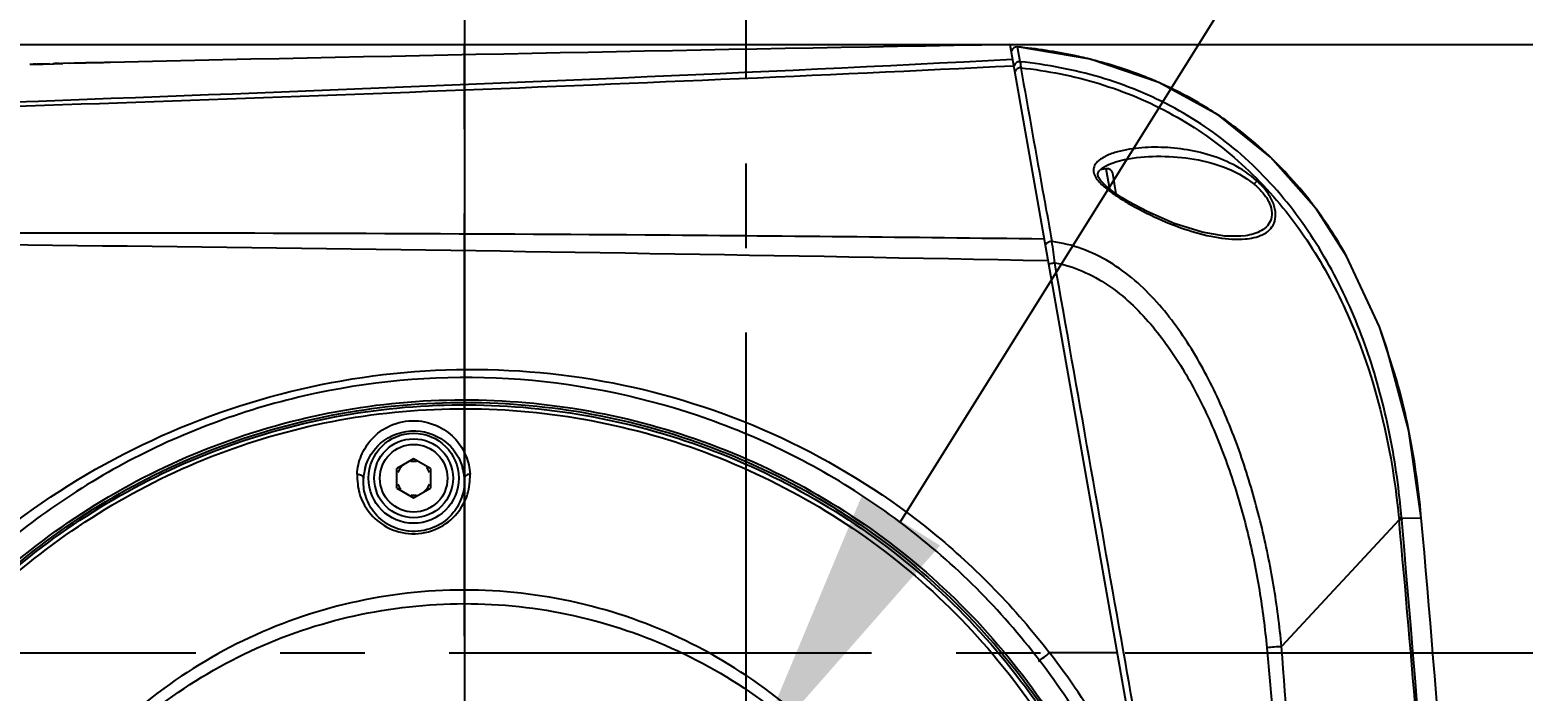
# Model space of a CAD drawing. Header units: millimetres. Extents: x 5828 to 6704, y 123 to 421.
# Drawn here: x 6420.88 to 6427.51, y 279.82 to 282.75 of the extents above; entities that cross this region are included whole.
import ezdxf
from ezdxf import colors
from ezdxf.entities.mleader import LeaderData, LeaderLine
from ezdxf.math import Vec2, Vec3

# ---------------------------------------------------------------- set-up
doc = ezdxf.new("R2010")
doc.units = ezdxf.units.MM
doc.linetypes.add('CENTER', pattern=[0.6, 0.375, -0.075, 0.075, -0.075])
for name, color, linetype in [('中心线', 7, 'Continuous'), ('外形图', 7, 'Continuous'), ('尺寸标注', 7, 'Continuous')]:
    doc.layers.add(name, color=color, linetype=linetype)
doc.styles.add('微软雅黑', font='msyh.ttc', dxfattribs={"height": 1.5})
doc.dimstyles.new('尺寸标注_1_20比例', dxfattribs={"dimtxt": 1.5, "dimasz": 1.25, "dimexe": 0.5, "dimexo": 0.4, "dimgap": 0.5, "dimtad": 1, "dimdec": 1, "dimlfac": 20, "dimdsep": 46, "dimtxsty": '微软雅黑', "dimcen": 0.09, "dimadec": 0, "dimazin": 0, "dimtp": 0.01, "dimtm": 0.01, "dimtfac": 1, "dimtdec": 1, "dimtofl": 0, "dimtmove": 0, "dimatfit": 3, "dimfxl": 1, "dimtolj": 1, "dimarcsym": 0})

# ---------------------------------------------------------------- blocks, each defined once
blk = doc.blocks.new('*D794')
at = {"layer": 'Defpoints', "color": 0}
for p in [(6420.1733, 282.6871), (6431.9598, 229.9871), (6446.4406, 229.9871)]:
    blk.add_point(p, dxfattribs=at)
at = {"layer": '尺寸标注', "color": 0, "lineweight": -2}
for p, q in [((6420.5733, 282.6871), (6446.9406, 282.6871)), ((6446.4406, 281.4371), (6446.4406, 231.2371)), ((6432.3598, 229.9871), (6446.9406, 229.9871))]:
    blk.add_line(p, q, dxfattribs=at)
at = {"layer": '尺寸标注', "color": 0}
for points in [[(6446.649, 281.4371), (6446.2323, 281.4371), (6446.4406, 282.6871)], [(6446.2323, 231.2371), (6446.649, 231.2371), (6446.4406, 229.9871)]]:
    blk.add_solid(points, dxfattribs=at)
at = {"layer": '尺寸标注', "color": 0, "insert": (6445.1611, 256.2076), "char_height": 1.5, "attachment_point": 5, "rotation": 90, "style": '微软雅黑'}
blk.add_mtext('\\A1;1054', dxfattribs=at)
blk = doc.blocks.new('*D821')
at = {"layer": 'Defpoints', "color": 0}
for p in [(6422.8098, 284.4151), (6421.5348, 279.4871), (6422.8098, 273.4502)]:
    blk.add_point(p, dxfattribs=at)
at = {"layer": '尺寸标注', "color": 0, "lineweight": -2}
for p, q in [((6422.8098, 284.0151), (6422.8098, 272.9502)), ((6421.5348, 279.0871), (6421.5348, 272.9502)), ((6420.2848, 273.4502), (6413.7078, 273.4502)), ((6424.0598, 273.4502), (6425.3098, 273.4502))]:
    blk.add_line(p, q, dxfattribs=at)
at = {"layer": '尺寸标注', "color": 0}
for points in [[(6420.2848, 273.2418), (6420.2848, 273.6585), (6421.5348, 273.4502)], [(6424.0598, 273.6585), (6424.0598, 273.2418), (6422.8098, 273.4502)]]:
    blk.add_solid(points, dxfattribs=at)
at = {"layer": '尺寸标注', "color": 0, "insert": (6416.0623, 274.7258), "char_height": 1.5, "attachment_point": 5, "style": '微软雅黑'}
blk.add_mtext('\\A1;25.5', dxfattribs=at)
blk = doc.blocks.new('*D822')
at = {"layer": 'Defpoints', "color": 0}
for p in [(6421.5348, 279.4871), (6428.2723, 277.9871), (6431.9555, 277.9871)]:
    blk.add_point(p, dxfattribs=at)
at = {"layer": '尺寸标注', "color": 0, "lineweight": -2}
for p, q in [((6431.9555, 280.7371), (6431.9555, 281.9871)), ((6421.9348, 279.4871), (6432.4555, 279.4871)), ((6428.6723, 277.9871), (6432.4555, 277.9871)), ((6431.9555, 276.7371), (6431.9555, 272.3848))]:
    blk.add_line(p, q, dxfattribs=at)
at = {"layer": '尺寸标注', "color": 0}
for points in [[(6431.7472, 280.7371), (6432.1639, 280.7371), (6431.9555, 279.4871)], [(6432.1639, 276.7371), (6431.7472, 276.7371), (6431.9555, 277.9871)]]:
    blk.add_solid(points, dxfattribs=at)
at = {"layer": '尺寸标注', "color": 0, "insert": (6430.6804, 273.9359), "char_height": 1.5, "attachment_point": 5, "rotation": 90, "style": '微软雅黑'}
blk.add_mtext('\\A1;30', dxfattribs=at)
blk = doc.blocks.new('*D823')
at = {"layer": 'Defpoints', "color": 0}
for p in [(6424.0848, 279.5121), (6436.2105, 279.5121), (6428.2723, 277.9871)]:
    blk.add_point(p, dxfattribs=at)
at = {"layer": '尺寸标注', "color": 0, "lineweight": -2}
for p, q in [((6436.2105, 280.7621), (6436.2105, 282.0121)), ((6424.4848, 279.5121), (6436.7105, 279.5121)), ((6428.6723, 277.9871), (6436.7105, 277.9871)), ((6436.2105, 276.7371), (6436.2105, 270.1872))]:
    blk.add_line(p, q, dxfattribs=at)
at = {"layer": '尺寸标注', "color": 0}
for points in [[(6436.0022, 280.7621), (6436.4188, 280.7621), (6436.2105, 279.5121)], [(6436.4188, 276.7371), (6436.0022, 276.7371), (6436.2105, 277.9871)]]:
    blk.add_solid(points, dxfattribs=at)
at = {"layer": '尺寸标注', "color": 0, "insert": (6434.9348, 272.53), "char_height": 1.5, "attachment_point": 5, "rotation": 90, "style": '微软雅黑'}
blk.add_mtext('\\A1;30.5', dxfattribs=at)

msp = doc.modelspace()

# ---------------------------------------------------------------- linework, layer by layer
at = {"layer": '中心线', "linetype": 'CENTER', "ltscale": 5}
for p, q in [((6422.8098, 229.0615), (6422.8098, 284.4151)), ((6424.0598, 284.409), (6424.0598, 229.0622)), ((6392.7428, 279.9871), (6428.2723, 279.9871))]:
    msp.add_line(p, q, dxfattribs=at)
at = {"layer": '外形图', "color": 7, "linetype": 'Continuous'}
for p, q in [((6425.2317, 282.6871), (6425.9136, 278.8201)), ((6425.2658, 282.6766), (6425.2658, 282.6766)), ((6425.2774, 282.6109), (6425.2658, 282.6766)), ((6420.8812, 282.5999), (6420.8812, 282.5999)), ((6420.8812, 282.5999), (6420.8836, 282.5999)), ((6420.8836, 282.5999), (6420.8848, 282.5999)), ((6420.8848, 282.5999), (6420.8873, 282.5999)), ((6420.8873, 282.5999), (6420.8897, 282.5999)), ((6420.8897, 282.5999), (6420.8921, 282.5999)), ((6420.9018, 282.6), (6420.897, 282.6)), ((6420.9031, 282.6), (6420.9067, 282.6001)), ((6420.9067, 282.6001), (6420.9213, 282.6004)), ((6420.9091, 282.6004), (6420.9067, 282.6004)), ((6420.9213, 282.6006), (6420.914, 282.6005)), ((6420.9213, 282.6004), (6420.9395, 282.6007)), ((6420.9249, 282.6007), (6420.9213, 282.6006)), ((6420.9687, 282.6016), (6420.9249, 282.6007)), ((6420.9395, 282.6007), (6420.9869, 282.6019)), ((6420.9869, 282.6019), (6421.0015, 282.6023)), ((6421.0027, 282.6026), (6421.0015, 282.6025)), ((6421.0051, 282.6027), (6421.0027, 282.6026)), ((6421.0246, 282.6031), (6421.0258, 282.6031)), ((6421.0258, 282.6031), (6421.027, 282.6032)), ((6421.0562, 282.6039), (6421.0268, 282.6032)), ((6421.027, 282.6032), (6421.027, 282.6032)), ((6421.0781, 282.6039), (6421.0562, 282.6034)), ((6421.1072, 282.605), (6421.0781, 282.6044)), ((6421.1291, 282.605), (6421.1072, 282.6045)), ((6421.2385, 282.6075), (6421.1291, 282.605)), ((6426.1573, 282.3732), (6425.893, 282.5181)), ((6426.389, 282.187), (6426.1573, 282.3732)), ((6425.6263, 282.1251), (6425.6425, 282.1403)), ((6425.6589, 282.1358), (6425.6329, 282.1312)), ((6425.6748, 282.0455), (6425.6589, 282.1358)), ((6425.7407, 282.1765), (6425.7407, 282.1765)), ((6426.5921, 281.9557), (6426.389, 282.187)), ((6425.704, 282.0243), (6425.6879, 282.1156)), ((6425.7592, 281.9893), (6425.7294, 282.0072)), ((6426.7259, 281.7485), (6426.5921, 281.9557)), ((6425.4152, 281.8295), (6425.418, 281.8143)), ((6425.418, 281.8143), (6425.4182, 281.8131)), ((6426.2773, 281.8385), (6426.2772, 281.8385)), ((6426.872, 281.434), (6426.7259, 281.7485)), ((6426.9494, 281.1963), (6426.872, 281.434)), ((6427.055, 280.6189), (6427.0027, 280.9719)), ((6422.5848, 280.8487), (6422.5098, 280.8054)), ((6422.5098, 280.7188), (6422.5098, 280.8054)), ((6422.6598, 280.8054), (6422.5848, 280.8487)), ((6422.6598, 280.8054), (6422.6598, 280.7188)), ((6422.5098, 280.7188), (6422.5848, 280.6755)), ((6422.5848, 280.6755), (6422.6598, 280.7188)), ((6427.0581, 280.5854), (6427.055, 280.6189)), ((6426.9592, 280.5769), (6426.4374, 280.0151)), ((6426.9583, 280.5863), (6426.9592, 280.5769)), ((6426.9583, 280.5863), (6426.9591, 280.5769)), ((6426.9704, 280.5867), (6427.0581, 280.5854)), ((6426.9704, 280.5867), (6426.9712, 280.5777)), ((6425.7078, 279.9871), (6425.4081, 279.9871))]:
    msp.add_line(p, q, dxfattribs=at)
for points in [[(6425.893, 282.5181), (6425.588, 282.6216), (6425.2658, 282.6766)], [(6425.6425, 282.1403), (6425.6701, 282.1553), (6425.706, 282.168), (6425.7407, 282.1765)], [(6425.7294, 282.0072), (6425.6885, 282.0346), (6425.6572, 282.0595), (6425.6356, 282.0818), (6425.624, 282.1003), (6425.6216, 282.1132), (6425.6263, 282.1251)], [(6426.2773, 281.8385), (6426.2567, 281.8362), (6426.1865, 281.8373), (6426.0847, 281.8548), (6425.9613, 281.8932), (6425.8409, 281.9456), (6425.7592, 281.9893)], [(6427.0027, 280.9719), (6426.9042, 281.3437), (6426.872, 281.434)], [(6427.058, 280.5859), (6427.0029, 280.9711), (6427.0028, 280.9716)]]:
    msp.add_lwpolyline(points, dxfattribs=at)
for radius in [0.2, 0.175, 0.15]:
    msp.add_circle((6422.5848, 280.7621), radius, dxfattribs=at)
for centre, radius, start, end in [((6439.6608, -546.3603), 829.1729, 90.9971024, 91.2730892), ((6425.2633, 282.6517), 0.025, 84.27839, 163.5337), ((6420.9064, 282.1491), 0.4513, 89.96724, 90.43014), ((6420.8963, 284.1791), 1.5787, 270.46393, 270.64042), ((6421.0074, 282.555), 0.0475, 91.32286, 92.77596), ((6425.2749, 282.5861), 0.025, 84.29589, 164.30288), ((6553.0881, 305.0763), 129.772, 189.981031, 190.237055), ((6425.1855, 280.9114), 1.7556, 63.28808, 66.5384), ((6425.2048, 280.9486), 1.7137, 56.82815, 63.30572), ((6425.2139, 280.9629), 1.6967, 52.93721, 56.82327), ((6425.2026, 280.9485), 1.715, 47.13455, 52.92305), ((6425.1793, 280.9234), 1.7493, 42.79071, 47.13643), ((6425.6633, 282.1112), 0.025, 10, 100), ((6425.1262, 280.8746), 1.8213, 37.51525, 42.78146), ((6415.3838, -223.014), 504.8403, 88.863048, 89.665537), ((6421.3959, 281.221), 4.0656, 7.01368, 8.37311), ((6426.2493, 282.1439), 0.3209, 275.11428, 276.29341), ((6425.5334, 281.1201), 0.606, 99.71143, 100.71993), ((6423.9233, 280.3591), 3.1398, 11.85191, 15.46389), ((6423.5127, 280.275), 3.5589, 5.54602, 11.82008), ((6422.5844, 280.749), 0.2229, 164.78663, 176.64879), ((6422.5848, 280.7621), 0.075, 120, 160.00237), ((6422.5848, 280.7621), 0.075, 79.99763, 100.00237), ((6422.5848, 280.7621), 0.075, 19.99763, 40.00237), ((6422.5872, 280.7494), 0.223, 3.26479, 15.4038), ((6422.5848, 280.7621), 0.075, 199.99763, 220.00237), ((6422.5848, 280.7621), 0.075, 300, 340.00237), ((6422.5848, 280.7621), 0.075, 259.99763, 280.00237), ((6307.2302, 270.0688), 120.2013, 3.22543, 5.015637), ((6310.3473, 270.2917), 117.1638, 2.596993, 5.040602), ((6427.1731, 270.3165), 9.7265, 94.33809, 94.7225), ((6421.2336, 285.4015), 6.8368, 307.10599, 307.63258), ((6422.8142, 277.9887), 3.2745, 22.51513, 37.61094)]:
    msp.add_arc(centre, radius, start, end, dxfattribs=at)
for points, knots in [([(6425.5957, 282.6197), (6425.5696, 282.6263), (6425.4608, 282.6515), (6425.3501, 282.6681), (6425.2658, 282.6766)], [0, 0, 0, 0, 0.24106, 1, 1, 1, 1]), ([(6418.3323, 282.3311), (6418.9066, 282.3496), (6420.3452, 282.3968), (6422.6508, 282.4757), (6424.3817, 282.5506), (6425.2483, 282.5929)], [0, 0, 0, 0, 0.249039, 0.623922, 1, 1, 1, 1]), ([(6425.2435, 282.6203), (6424.0898, 282.561), (6421.7864, 282.463), (6419.4824, 282.3835), (6418.3329, 282.3422)], [0, 0, 0, 0, 0.501076, 1, 1, 1, 1]), ([(6421.0051, 282.6025), (6421.007, 282.6025), (6421.0106, 282.6024), (6421.0142, 282.6027), (6421.0161, 282.6027)], [0, 0, 0, 0, 0.499872, 1, 1, 1, 1]), ([(6421.1934, 282.6064), (6421.1827, 282.6064), (6421.1612, 282.6068), (6421.1398, 282.6055), (6421.1291, 282.6052)], [0, 0, 0, 0, 0.499987, 1, 1, 1, 1]), ([(6425.2774, 282.6109), (6425.2773, 282.6082), (6425.2786, 282.5992), (6425.2795, 282.5902), (6425.2802, 282.5839)], [0, 0, 0, 0, 0.306391, 1, 1, 1, 1]), ([(6426.9704, 280.5867), (6426.96, 280.7065), (6426.9273, 280.9454), (6426.8371, 281.2956), (6426.7004, 281.6308), (6426.512, 281.9402), (6426.2676, 282.2084), (6425.9698, 282.4163), (6425.6339, 282.553), (6425.3967, 282.5985), (6425.2774, 282.611)], [0, 0, 0, 0, 0.125163, 0.25031, 0.375415, 0.500449, 0.625393, 0.750283, 0.875114, 1, 1, 1, 1]), ([(6425.8844, 282.5218), (6425.8618, 282.5317), (6425.7677, 282.5702), (6425.6703, 282.6009), (6425.5957, 282.6197)], [0, 0, 0, 0, 0.242884, 1, 1, 1, 1]), ([(6425.2693, 282.5817), (6425.2676, 282.581), (6425.2616, 282.578), (6425.2567, 282.5725), (6425.2551, 282.568)], [0, 0, 0, 0, 0.272905, 1, 1, 1, 1]), ([(6425.2803, 282.5839), (6425.3978, 282.5711), (6425.6312, 282.5251), (6425.9605, 282.3871), (6426.2525, 282.1806), (6426.4937, 281.9167), (6426.6815, 281.6129), (6426.8651, 281.1746), (6426.9354, 280.8219), (6426.9583, 280.5863)], [0, 0, 0, 0, 0.124836, 0.249585, 0.374464, 0.499502, 0.624681, 0.749918, 1, 1, 1, 1]), ([(6426.3284, 282.082), (6426.2969, 282.1109), (6426.2258, 282.1579), (6426.1096, 282.2023), (6426.0107, 282.2225), (6425.9324, 282.2301), (6425.8747, 282.2318), (6425.818, 282.2295), (6425.7629, 282.2231), (6425.7101, 282.2121), (6425.6687, 282.198), (6425.6392, 282.1825), (6425.6205, 282.1685), (6425.6062, 282.1507), (6425.6007, 282.128), (6425.6076, 282.104), (6425.629, 282.0733), (6425.6514, 282.0541), (6425.6674, 282.0417)], [0, 0, 0, 0, 0.141139, 0.277165, 0.408738, 0.473138, 0.536609, 0.599057, 0.660255, 0.71977, 0.776721, 0.803778, 0.829488, 0.853724, 0.877481, 0.903593, 0.933421, 1, 1, 1, 1]), ([(6425.7407, 282.1765), (6425.7875, 282.186), (6425.8849, 282.1948), (6426.0331, 282.1854), (6426.1819, 282.1494), (6426.2753, 282.1009), (6426.3154, 282.0676)], [0, 0, 0, 0, 0.238488, 0.48567, 0.73959, 1, 1, 1, 1]), ([(6426.3154, 282.0676), (6426.3284, 282.0568), (6426.3526, 282.0336), (6426.3804, 281.9941), (6426.3954, 281.9526), (6426.394, 281.9129), (6426.3763, 281.8812), (6426.3483, 281.8595), (6426.3146, 281.8456), (6426.2901, 281.8404), (6426.2773, 281.8385)], [0, 0, 0, 0, 0.157521, 0.308182, 0.443516, 0.559481, 0.664118, 0.769126, 0.880615, 1, 1, 1, 1]), ([(6426.2845, 281.825), (6426.2981, 281.8265), (6426.3245, 281.8311), (6426.361, 281.8452), (6426.3914, 281.8685), (6426.4107, 281.9035), (6426.4129, 281.9479), (6426.3975, 281.9954), (6426.3683, 282.0415), (6426.3424, 282.069), (6426.3284, 282.082)], [0, 0, 0, 0, 0.115096, 0.222555, 0.324681, 0.428663, 0.546717, 0.685701, 0.840015, 1, 1, 1, 1]), ([(6426.3284, 282.082), (6426.3276, 282.0811), (6426.3233, 282.0762), (6426.3189, 282.0715), (6426.3154, 282.0676)], [0, 0, 0, 0, 0.192686, 1, 1, 1, 1]), ([(6425.382, 282.013), (6425.3847, 281.998), (6425.3958, 281.9368), (6425.4068, 281.8757), (6425.4152, 281.8295)], [0, 0, 0, 0, 0.24568, 1, 1, 1, 1]), ([(6425.6674, 282.0417), (6425.6812, 282.031), (6425.7101, 282.0108), (6425.7403, 281.9929), (6425.7555, 281.9836)], [0, 0, 0, 0, 0.496184, 1, 1, 1, 1]), ([(6425.7555, 281.9836), (6425.756, 281.9844), (6425.7569, 281.9858), (6425.758, 281.9877), (6425.7587, 281.9885), (6425.759, 281.9893), (6425.7592, 281.9893)], [0, 0, 0, 0, 0.425242, 0.74135, 0.93337, 1, 1, 1, 1]), ([(6425.7555, 281.9836), (6425.7989, 281.9583), (6425.8868, 281.9133), (6426.0209, 281.8608), (6426.151, 281.8277), (6426.2375, 281.8207), (6426.2779, 281.8243)], [0, 0, 0, 0, 0.272622, 0.534876, 0.77981, 1, 1, 1, 1]), ([(6425.384, 281.8234), (6424.7934, 281.8312), (6422.4426, 281.8543), (6420.0916, 281.8519), (6418.3314, 281.8434)], [0, 0, 0, 0, 0.251262, 1, 1, 1, 1]), ([(6425.4067, 281.8114), (6425.4048, 281.8108), (6425.3986, 281.8083), (6425.3929, 281.8037), (6425.3908, 281.7994)], [0, 0, 0, 0, 0.287589, 1, 1, 1, 1]), ([(6426.4374, 280.0151), (6426.4291, 280.1063), (6426.4053, 280.2882), (6426.3501, 280.5577), (6426.2751, 280.8225), (6426.1774, 281.0798), (6426.052, 281.325), (6425.9187, 281.5131), (6425.7884, 281.6426), (6425.677, 281.7242), (6425.553, 281.7847), (6425.4634, 281.8071), (6425.4182, 281.813)], [0, 0, 0, 0, 0.125031, 0.250099, 0.37513, 0.50017, 0.625208, 0.750181, 0.812742, 0.875269, 0.937719, 1, 1, 1, 1]), ([(6425.4206, 281.7156), (6425.419, 281.7153), (6425.4141, 281.7143), (6425.4091, 281.7133), (6425.4058, 281.7124)], [0, 0, 0, 0, 0.318131, 1, 1, 1, 1]), ([(6425.4311, 281.7175), (6425.4735, 281.7113), (6425.5561, 281.6848), (6425.7068, 281.6018), (6425.8323, 281.4809), (6425.9369, 281.3449), (6426.0069, 281.2365), (6426.0693, 281.1235), (6426.1432, 280.9682), (6426.2198, 280.7671), (6426.2907, 280.519), (6426.3426, 280.2661), (6426.3638, 280.0954), (6426.3723, 280.0099)], [0, 0, 0, 0, 0.062274, 0.124679, 0.249418, 0.31193, 0.374483, 0.43704, 0.499604, 0.624694, 0.749801, 0.874899, 1, 1, 1, 1]), ([(6426.2883, 274.3382), (6426.264, 274.9054), (6426.2282, 275.6142), (6426.1714, 276.4638), (6426.1401, 276.888), (6426.1055, 277.312), (6426.0739, 277.6649), (6426.0463, 277.947), (6426.0186, 278.229), (6425.9841, 278.5104), (6425.926, 278.7878), (6425.8486, 279.0604), (6425.7175, 279.3906), (6425.5091, 279.7628), (6425.1681, 280.2176), (6424.6305, 280.6952), (6423.8564, 281.0763), (6423.0074, 281.2419), (6422.1435, 281.1768), (6421.3266, 280.8854), (6420.6157, 280.388), (6420.0605, 279.7216), (6419.7013, 278.9335), (6419.6079, 278.3623), (6419.6001, 278.0771)], [0, 0, 0, 0, 0.124749, 0.155913, 0.187069, 0.218218, 0.249359, 0.264928, 0.280495, 0.311611, 0.327154, 0.342706, 0.373827, 0.404975, 0.43614, 0.498416, 0.56091, 0.62354, 0.686221, 0.74899, 0.811838, 0.874606, 0.937297, 1, 1, 1, 1]), ([(6420.2217, 279.9871), (6420.299, 280.0845), (6420.4649, 280.2709), (6420.8366, 280.6026), (6421.3679, 280.9352), (6422.076, 281.1847), (6422.8209, 281.2731), (6423.5661, 281.1938), (6424.2742, 280.9469), (6424.9068, 280.5434), (6425.2565, 280.1838), (6425.4081, 279.9871)], [0, 0, 0, 0, 0.062666, 0.125348, 0.250491, 0.375626, 0.500551, 0.625247, 0.749966, 0.874901, 1, 1, 1, 1]), ([(6420.9601, 269.1909), (6420.9384, 269.5636), (6420.881, 270.3083), (6420.7604, 271.4218), (6420.6112, 272.5318), (6420.4384, 273.638), (6420.2477, 274.7409), (6420.0782, 275.6578), (6419.9564, 276.2988), (6419.8861, 276.6649), (6419.8335, 276.9395), (6419.7802, 277.2139), (6419.7286, 277.4886), (6419.693, 277.766), (6419.6856, 278.0458), (6419.7042, 278.3252), (6419.7612, 278.694), (6419.8934, 279.1434), (6420.1467, 279.6454), (6420.5971, 280.2434), (6421.2039, 280.7104), (6421.8992, 280.9916), (6422.633, 281.1452), (6423.5832, 281.0825), (6424.4505, 280.6917), (6425.0244, 280.2141), (6425.3843, 279.7847), (6425.6615, 279.2988), (6425.7861, 278.9468), (6425.8319, 278.7671)], [0, 0, 0, 0, 0.062606, 0.12521, 0.187809, 0.250394, 0.312954, 0.375486, 0.406747, 0.422376, 0.438001, 0.453629, 0.46926, 0.484859, 0.500472, 0.516112, 0.531756, 0.562987, 0.594221, 0.62551, 0.688031, 0.719392, 0.750729, 0.813139, 0.875487, 0.906651, 0.93778, 0.968906, 1, 1, 1, 1]), ([(6420.9759, 269.1798), (6420.9539, 269.5518), (6420.8975, 270.2949), (6420.7764, 271.4062), (6420.6264, 272.5139), (6420.4533, 273.6183), (6420.2938, 274.536), (6420.1599, 275.269), (6420.0566, 275.8183), (6419.969, 276.2757), (6419.899, 276.6416), (6419.8463, 276.916), (6419.7922, 277.1902), (6419.7385, 277.4645), (6419.7031, 277.742), (6419.6937, 278.0218), (6419.7102, 278.3012), (6419.7648, 278.6702), (6419.8945, 279.1201), (6420.1448, 279.623), (6420.5911, 280.2216), (6421.34, 280.8054), (6422.2471, 281.0869), (6422.9937, 281.1102), (6423.5497, 281.0271), (6424.0817, 280.8458), (6424.573, 280.5726), (6425.0076, 280.2159), (6425.3705, 279.7862), (6425.6514, 279.2993), (6425.7784, 278.9458), (6425.8233, 278.7649)], [0, 0, 0, 0, 0.062525, 0.125051, 0.187578, 0.250105, 0.312631, 0.343895, 0.37516, 0.406423, 0.422053, 0.437683, 0.453319, 0.468954, 0.484583, 0.500217, 0.515855, 0.531498, 0.562745, 0.593988, 0.625244, 0.687496, 0.749749, 0.781013, 0.812287, 0.843569, 0.874845, 0.906126, 0.937404, 0.968717, 1, 1, 1, 1]), ([(6420.977, 269.3467), (6420.9532, 269.7194), (6420.893, 270.464), (6420.7671, 271.5773), (6420.6129, 272.687), (6420.4364, 273.7934), (6420.2746, 274.7128), (6420.139, 275.4473), (6420.0355, 275.9978), (6419.9476, 276.4561), (6419.8753, 276.8224), (6419.8219, 277.0974), (6419.7697, 277.3728), (6419.7253, 277.6496), (6419.7031, 277.9294), (6419.711, 278.2102), (6419.7452, 278.4892), (6419.8228, 278.8554), (6419.9802, 279.298), (6420.2628, 279.7855), (6420.7484, 280.3556), (6421.5373, 280.89), (6422.6471, 281.1525), (6423.7777, 281.0048), (6424.6179, 280.5553), (6425.1594, 280.0379), (6425.4899, 279.5816), (6425.7331, 279.0736), (6425.831, 278.7106), (6425.8637, 278.5267)], [0, 0, 0, 0, 0.062549, 0.125099, 0.187647, 0.250197, 0.312744, 0.344018, 0.375296, 0.406567, 0.422196, 0.437834, 0.453492, 0.469143, 0.484769, 0.500427, 0.516112, 0.531785, 0.56306, 0.594348, 0.62563, 0.68794, 0.750248, 0.812559, 0.874871, 0.906152, 0.937434, 0.968717, 1, 1, 1, 1]), ([(6420.9937, 269.3477), (6420.9692, 269.7202), (6420.9092, 270.4645), (6420.7839, 271.5774), (6420.6306, 272.6867), (6420.4843, 273.6084), (6420.3584, 274.3442), (6420.2598, 274.8954), (6420.158, 275.446), (6420.0549, 275.9963), (6419.951, 276.5465), (6419.8581, 277.0037), (6419.7891, 277.3706), (6419.7453, 277.6474), (6419.7239, 277.9271), (6419.7324, 278.2077), (6419.7665, 278.4864), (6419.8439, 278.8522), (6420.0026, 279.2939), (6420.2846, 279.781), (6420.7713, 280.3494), (6421.5611, 280.8816), (6422.6726, 281.1369), (6423.8015, 280.9778), (6424.6357, 280.5173), (6425.169, 279.9918), (6425.4921, 279.5304), (6425.7281, 279.0191), (6425.8192, 278.6545), (6425.8491, 278.4702)], [0, 0, 0, 0, 0.062554, 0.12511, 0.187665, 0.25022, 0.281498, 0.312776, 0.344053, 0.375333, 0.406611, 0.437882, 0.453528, 0.469179, 0.484813, 0.500473, 0.516147, 0.531804, 0.563064, 0.594338, 0.625604, 0.687907, 0.750207, 0.812527, 0.874844, 0.906131, 0.937425, 0.968711, 1, 1, 1, 1]), ([(6422.3338, 280.7797), (6422.3352, 280.8076), (6422.348, 280.8647), (6422.3973, 280.9427), (6422.481, 281.004), (6422.5908, 281.026), (6422.6966, 280.9989), (6422.7742, 280.9391), (6422.8212, 280.8636), (6422.8337, 280.8074), (6422.8351, 280.7795)], [0, 0, 0, 0, 0.110502, 0.226537, 0.35835, 0.510475, 0.654234, 0.777136, 0.88955, 1, 1, 1, 1]), ([(6422.3693, 280.8075), (6422.3806, 280.8491), (6422.4357, 280.9382), (6422.5907, 280.993), (6422.7395, 280.933), (6422.7911, 280.8488), (6422.8022, 280.8086)], [0, 0, 0, 0, 0.225499, 0.513825, 0.781938, 1, 1, 1, 1]), ([(6422.3338, 280.7797), (6422.3404, 280.7801), (6422.3528, 280.778), (6422.3616, 280.7673), (6422.3618, 280.7621)], [0, 0, 0, 0, 0.557383, 1, 1, 1, 1]), ([(6422.3338, 280.7797), (6422.3342, 280.7509), (6422.339, 280.6905), (6422.3841, 280.6053), (6422.465, 280.5366), (6422.5773, 280.5062), (6422.6933, 280.5305), (6422.7807, 280.5992), (6422.8294, 280.6873), (6422.8353, 280.75), (6422.8351, 280.7795)], [0, 0, 0, 0, 0.106888, 0.220924, 0.348055, 0.490381, 0.636872, 0.771158, 0.890536, 1, 1, 1, 1]), ([(6422.8098, 280.7621), (6422.8113, 280.7362), (6422.8047, 280.6809), (6422.763, 280.6021), (6422.6841, 280.5394), (6422.5782, 280.5172), (6422.4764, 280.5457), (6422.4045, 280.6082), (6422.3664, 280.6838), (6422.3604, 280.7369), (6422.3618, 280.7621)], [0, 0, 0, 0, 0.107309, 0.225583, 0.361148, 0.511544, 0.656464, 0.783302, 0.895593, 1, 1, 1, 1]), ([(6422.8351, 280.7795), (6422.829, 280.7794), (6422.8178, 280.7769), (6422.8101, 280.7669), (6422.8098, 280.7621)], [0, 0, 0, 0, 0.558727, 1, 1, 1, 1]), ([(6426.9704, 280.5867), (6426.9699, 280.5868), (6426.9658, 280.5868), (6426.9618, 280.5865), (6426.9582, 280.5863)], [0, 0, 0, 0, 0.127761, 1, 1, 1, 1]), ([(6426.9712, 280.5777), (6426.9707, 280.5777), (6426.9667, 280.5775), (6426.9627, 280.5772), (6426.9592, 280.5769)], [0, 0, 0, 0, 0.127525, 1, 1, 1, 1]), ([(6427.2291, 276.831), (6427.1954, 277.4561), (6427.1368, 278.3933), (6427.0416, 279.6416), (6426.988, 280.2652), (6426.9592, 280.5769)], [0, 0, 0, 0, 0.499998, 0.749999, 1, 1, 1, 1]), ([(6425.6099, 268.882), (6425.6132, 268.9663), (6425.6166, 269.1352), (6425.6218, 269.4728), (6425.6287, 269.895), (6425.6283, 270.4017), (6425.6215, 271.0772), (6425.6063, 271.9217), (6425.5645, 272.9343), (6425.5075, 273.9463), (6425.4324, 274.957), (6425.3575, 275.7983), (6425.2858, 276.4702), (6425.2298, 276.9738), (6425.1695, 277.477), (6425.0984, 277.9782), (6425.0434, 278.4832), (6424.8773, 278.9666), (6424.6113, 279.402), (6424.2544, 279.767), (6423.8264, 280.0449), (6423.347, 280.2206), (6422.8405, 280.285), (6422.3323, 280.2343), (6421.8481, 280.072), (6421.4131, 279.8051), (6421.0475, 279.4492), (6420.771, 279.0202), (6420.594, 278.5417), (6420.5496, 278.2036), (6420.5463, 278.0348)], [0, 0, 0, 0, 0.015626, 0.031253, 0.062509, 0.093768, 0.125028, 0.187553, 0.25008, 0.312608, 0.375137, 0.437665, 0.468928, 0.500194, 0.531451, 0.562708, 0.593964, 0.625202, 0.656429, 0.68766, 0.718892, 0.750123, 0.781358, 0.812599, 0.843851, 0.875081, 0.906282, 0.937502, 0.968751, 1, 1, 1, 1]), ([(6421.8095, 268.9753), (6421.8016, 269.3014), (6421.7746, 269.9536), (6421.7097, 270.9307), (6421.6207, 271.9064), (6421.5049, 272.8794), (6421.3681, 273.8497), (6421.2359, 274.6555), (6421.1158, 275.2975), (6421.0211, 275.7779), (6420.9214, 276.2573), (6420.8117, 276.7343), (6420.7234, 277.1325), (6420.6394, 277.4476), (6420.5903, 277.6876), (6420.571, 277.9322), (6420.5782, 278.1775), (6420.6124, 278.4206), (6420.6946, 278.7369), (6420.8624, 279.1123), (6421.2533, 279.6366), (6421.9448, 280.1112), (6422.7723, 280.2469), (6423.4182, 280.1402), (6424.0255, 279.8969), (6424.6638, 279.3535), (6424.9352, 278.737), (6424.9969, 278.4189)], [0, 0, 0, 0, 0.06259, 0.125219, 0.18787, 0.250533, 0.3132, 0.37586, 0.407186, 0.438507, 0.469819, 0.501122, 0.532413, 0.548052, 0.563694, 0.579348, 0.595011, 0.610677, 0.626342, 0.65761, 0.688852, 0.750974, 0.813167, 0.844441, 0.875699, 0.937822, 1, 1, 1, 1]), ([(6426.3723, 280.0099), (6426.3961, 279.7457), (6426.4408, 279.217), (6426.4992, 278.4232), (6426.5528, 277.629), (6426.5855, 277.0994), (6426.6016, 276.8346)], [0, 0, 0, 0, 0.249989, 0.500001, 0.750012, 1, 1, 1, 1]), ([(6426.6546, 276.8379), (6426.6398, 277.1028), (6426.6087, 277.6327), (6426.5365, 278.6918), (6426.4788, 279.4859), (6426.4374, 280.0151)], [0, 0, 0, 0, 0.249988, 0.500003, 1, 1, 1, 1])]:
    msp.add_open_spline(points, degree=3, knots=knots, dxfattribs=at)
for points in [[(6420.8921, 282.5999), (6420.8937, 282.5999), (6420.8954, 282.6), (6420.897, 282.6)], [(6420.897, 282.6), (6420.899, 282.6), (6420.901, 282.6), (6420.9031, 282.6)], [(6420.9869, 282.6021), (6420.9857, 282.6021), (6420.9845, 282.602), (6420.9833, 282.602)], [(6420.9906, 282.6021), (6420.9893, 282.6021), (6420.9881, 282.6022), (6420.9869, 282.6021)], [(6420.9942, 282.6023), (6420.993, 282.6023), (6420.9918, 282.6022), (6420.9906, 282.6021)], [(6420.9966, 282.6024), (6420.9958, 282.6024), (6420.995, 282.6023), (6420.9942, 282.6023)], [(6421.0015, 282.6025), (6420.9999, 282.6025), (6420.9982, 282.6024), (6420.9966, 282.6024)], [(6421.0015, 282.6023), (6421.0027, 282.6023), (6421.0039, 282.6024), (6421.0051, 282.6025)], [(6421.0112, 282.6025), (6421.0096, 282.6025), (6421.008, 282.6025), (6421.0064, 282.6025)], [(6421.0161, 282.6027), (6421.0169, 282.6028), (6421.0177, 282.6028), (6421.0185, 282.6029)], [(6421.0185, 282.6029), (6421.0201, 282.6029), (6421.0217, 282.6029), (6421.0234, 282.603)], [(6421.0209, 282.6029), (6421.0201, 282.6028), (6421.0193, 282.6029), (6421.0185, 282.6029)], [(6421.0234, 282.603), (6421.0238, 282.603), (6421.0242, 282.6031), (6421.0246, 282.6031)], [(6421.2193, 282.607), (6421.2107, 282.6067), (6421.202, 282.6064), (6421.1934, 282.6064)], [(6421.2385, 282.6077), (6421.2321, 282.6076), (6421.2257, 282.6073), (6421.2193, 282.607)], [(6425.2802, 282.5839), (6425.2765, 282.5839), (6425.2727, 282.5831), (6425.2693, 282.5817)], [(6426.7259, 281.7485), (6426.6798, 281.8303), (6426.6281, 281.9093), (6426.5709, 281.9838)], [(6425.4182, 281.8131), (6425.4143, 281.8131), (6425.4104, 281.8125), (6425.4067, 281.8114)], [(6425.7359, 279.992), (6425.6342, 280.5672), (6425.5327, 281.1423), (6425.4311, 281.7175)], [(6425.8675, 279.2475), (6425.8236, 279.4957), (6425.7797, 279.7439), (6425.7359, 279.992)]]:
    msp.add_open_spline(points, degree=3, dxfattribs=at)

# ---------------------------------------------------------------- dimensions: what is measured, and where the dimension line sits
at = {"layer": '尺寸标注'}
dim = msp.add_linear_dim(base=(6422.8098, 273.4502), p1=(6421.5348, 279.4871), p2=(6422.8098, 284.4151), dimstyle='尺寸标注_1_20比例', dxfattribs=at)
dim.commit()
dim.dimension.update_dxf_attribs({"geometry": '*D821', "text_midpoint": (6416.0623, 273.4502), "dimtype": 160})
for base, p1, p2, picture, middle in [((6446.4406, 229.9871), (6420.1733, 282.6871), (6431.9598, 229.9871), '*D794', (6446.4406, 256.2076)), ((6436.2105, 279.5121), (6428.2723, 277.9871), (6424.0848, 279.5121), '*D823', (6436.2105, 272.53))]:
    dim = msp.add_linear_dim(base=base, p1=p1, p2=p2, angle=90, dimstyle='尺寸标注_1_20比例', dxfattribs=at)
    dim.commit()
    dim.dimension.update_dxf_attribs({"geometry": picture, "text_midpoint": middle, "dimtype": 160})
dim = msp.add_linear_dim(base=(6431.9555, 277.9871), p1=(6421.5348, 279.4871), p2=(6428.2723, 277.9871), angle=90, dimstyle='尺寸标注_1_20比例', dxfattribs=at)
dim.commit()
dim.dimension.update_dxf_attribs({"geometry": '*D822', "text_midpoint": (6430.6804, 273.9359)})

# ---------------------------------------------------------------- leaders
ml = msp.add_multileader_mtext('Standard', dxfattribs=at)
ml.set_content('{\\C256;4×M3 depth5}', style='微软雅黑')
ml.set_leader_properties()
ml.build(insert=Vec2(0, 0))
ml.multileader.update_dxf_attribs({"text_left_attachment_type": 5, "text_right_attachment_type": 5, "dogleg_length": 1, "arrow_head_size": 1.25})
ctx = ml.context
ctx.base_point, ctx.char_height, ctx.arrow_head_size, ctx.plane_origin = Vec3(6431.2623, 289.3982), 1.5, 1.25, Vec3(6424.0848, 279.5121)
ctx.left_attachment, ctx.right_attachment = 5, 5
notes = []
notes.append((ctx, [(0, (1, 1, 0), (6430.2623, 289.3982), (1, 0), 1, [(0, [(6424.0848, 279.5121)], 0, [])])]))
ctx.mtext.insert, ctx.mtext.flow_direction = Vec3(6433.2623, 291.4763), 5
for ctx, leaders in notes:
    for number, flags, end, landing, length, lines in leaders:
        leader = LeaderData()
        leader.index, (leader.has_last_leader_line, leader.has_dogleg_vector, leader.attachment_direction) = number, flags
        leader.last_leader_point, leader.dogleg_vector, leader.dogleg_length = Vec3(end), Vec3(landing), length
        for number, points, colour, breaks in lines:
            line = LeaderLine()
            line.index, line.vertices, line.color, line.breaks = number, Vec3.list(points), colors.encode_raw_color(colour), breaks
            leader.lines.append(line)
        ctx.leaders.append(leader)

doc.saveas('drawing.dxf')
